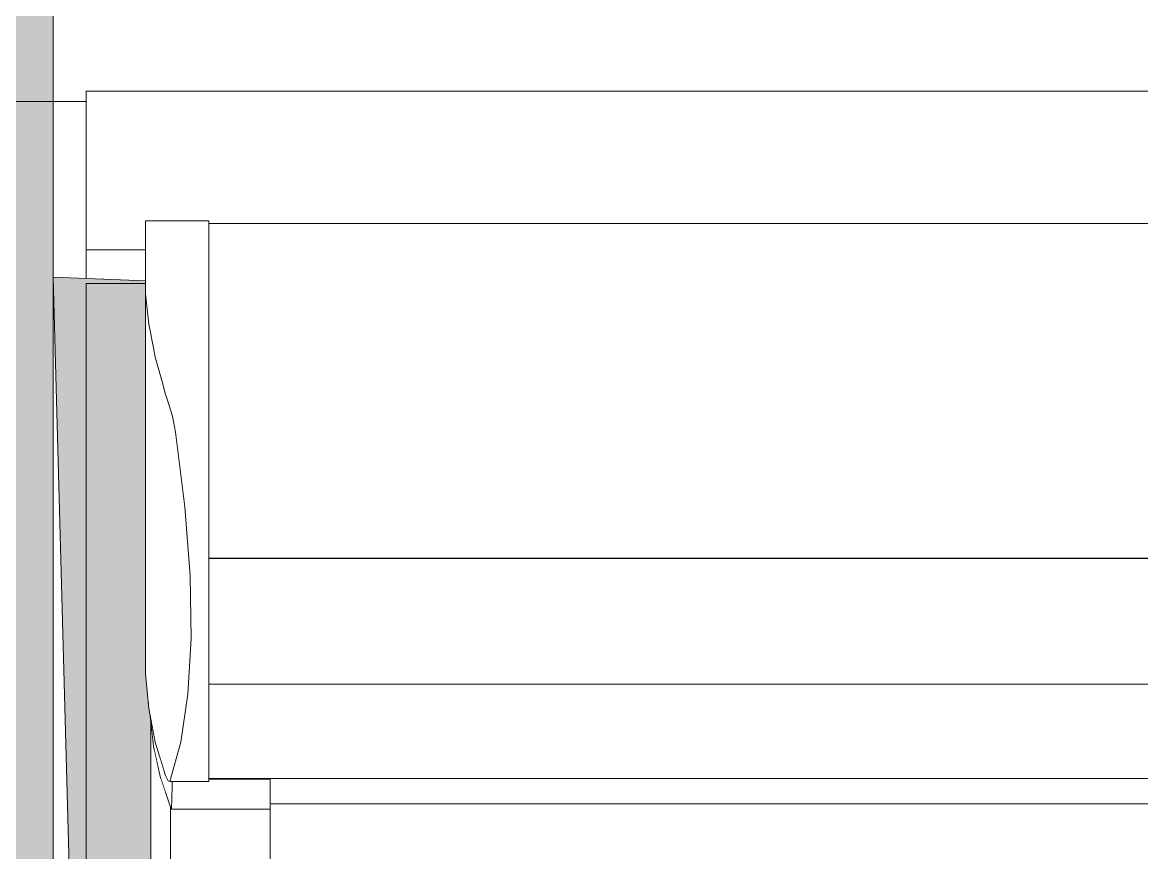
# Model space of a CAD drawing. Header units: metres. Extents: x -3 to 171, y -23 to 41.
# Drawn here: x 3.4197 to 3.8724, y -14.4581 to -14.1224 of the extents above; entities that cross this region are included whole.
import ezdxf

# ---------------------------------------------------------------- set-up
doc = ezdxf.new("R2010")
doc.units = ezdxf.units.M
doc.header["$MEASUREMENT"] = 0
doc.linetypes.add('Wipeout_Contour', pattern=[1, 0, -1])
for name, color, linetype in [('5._2.DG PP STG1_1_310 Dachkonstruktion massiv', 7, 'Continuous'), ('5._2.DG PP STG1_1_325 Dachfenster', 7, 'Continuous'), ('5._2.DG PP STG1_1_330 Dachaufbau', 7, 'Continuous')]:
    doc.layers.add(name, color=color, linetype=linetype)

msp = doc.modelspace()

# ---------------------------------------------------------------- hatches: boundary and pattern name
at = {"layer": '5._2.DG PP STG1_1_330 Dachaufbau', "linetype": 'Continuous', "lineweight": 0, "true_color": 0x000000}
msp.add_hatch(color=18, dxfattribs=at).paths.add_polyline_path([(6.26, -13.58499), (3.315, -13.58499), (3.315, -12.93), (0.04741, -12.93), (0.05526, -15.07), (1.01714, -15.07), (1.01714, -14.22801), (2.76714, -14.22801), (2.76714, -15.07), (3.44551, -15.07), (3.44551, -14.22801), (5.19551, -14.22801), (5.19551, -15.07), (6.26, -15.07)])

# ---------------------------------------------------------------- linework, layer by layer
at = {"layer": '5._2.DG PP STG1_1_310 Dachkonstruktion massiv', "color": 7, "linetype": 'Continuous', "lineweight": 18, "ltscale": 1000, "flags": 128}
msp.add_lwpolyline([(5.15728, -14.15444), (3.40728, -14.15444)], dxfattribs=at)
at = {"layer": '5._2.DG PP STG1_1_330 Dachaufbau', "color": 7, "linetype": 'Continuous', "lineweight": 18, "ltscale": 1000, "flags": 128}
for points in [[(3.44551, -14.22801), (3.44551, -15.07)], [(5.19551, -14.22801), (3.44551, -14.22801)]]:
    msp.add_lwpolyline(points, dxfattribs=at)

# ---------------------------------------------------------------- next in the draw order: wipeouts: each hides what was drawn before it
at = {"color": 254, "linetype": 'Wipeout_Contour', "lineweight": 0, "ltscale": 61.04031}
msp.add_wipeout([(3.43214, -14.84386), (3.44551, -14.84386), (3.44551, -14.71717), (3.43214, -14.2255)], dxfattribs=at).dxf.layer = '5._2.DG PP STG1_1_325 Dachfenster'
at = {"color": 254, "linetype": 'Wipeout_Contour', "lineweight": 0, "ltscale": 58.984916}
msp.add_wipeout([(3.48753, -14.34615), (3.49514, -14.34615), (3.49514, -14.31829), (3.48545, -14.31829)], dxfattribs=at).dxf.layer = '5._2.DG PP STG1_1_325 Dachfenster'
at = {"color": 254, "linetype": 'Wipeout_Contour', "lineweight": 0, "ltscale": 59.307642}
msp.add_wipeout([(3.48379, -14.4134), (3.47929, -14.42938), (3.49514, -14.42938), (3.49514, -14.4134)], dxfattribs=at).dxf.layer = '5._2.DG PP STG1_1_325 Dachfenster'

# ---------------------------------------------------------------- next in the draw order: wipeouts: each hides what was drawn before it
at = {"color": 254, "linetype": 'Wipeout_Contour', "lineweight": 0, "ltscale": 58.431962}
msp.add_wipeout([(3.43214, -14.15444), (3.43214, -14.2255), (3.44551, -14.22601), (3.44551, -14.15444)], dxfattribs=at).dxf.layer = '5._2.DG PP STG1_1_325 Dachfenster'
at = {"color": 254, "linetype": 'Wipeout_Contour', "lineweight": 0, "ltscale": 59.248187}
msp.add_wipeout([(3.48668, -14.39403), (3.48379, -14.4134), (3.49514, -14.4134), (3.49514, -14.39403)], dxfattribs=at).dxf.layer = '5._2.DG PP STG1_1_325 Dachfenster'

# ---------------------------------------------------------------- next in the draw order: hatches: boundary and pattern name
at = {"layer": '5._2.DG PP STG1_1_325 Dachfenster', "linetype": 'Continuous', "lineweight": 0, "true_color": 0x000000}
msp.add_hatch(color=18, dxfattribs=at).paths.add_polyline_path([(3.43214, -14.2255), (3.44551, -14.71717), (3.44551, -14.84385), (3.47164, -14.84385), (3.47164, -14.40484), (3.47144, -14.40295), (3.47084, -14.39979), (3.46954, -14.38588), (3.46954, -14.37759), (3.46954, -14.36991), (3.46951, -14.29682), (3.46951, -14.28642), (3.46951, -14.28437), (3.46951, -14.22694)])

# ---------------------------------------------------------------- next in the draw order: wipeouts: each hides what was drawn before it
at = {"color": 254, "linetype": 'Wipeout_Contour', "lineweight": 0, "ltscale": 88.478066}
msp.add_wipeout([(5.15728, -13.5322), (3.43214, -13.5322), (3.43214, -14.15444), (3.44551, -14.15444), (3.44551, -14.15023), (5.15728, -14.15023)], dxfattribs=at).dxf.layer = '5._2.DG PP STG1_1_325 Dachfenster'
at = {"color": 254, "linetype": 'Wipeout_Contour', "lineweight": 0, "ltscale": 59.195118}
msp.add_wipeout([(3.48796, -14.37154), (3.48668, -14.39403), (3.49514, -14.39403), (3.49514, -14.37154)], dxfattribs=at).dxf.layer = '5._2.DG PP STG1_1_325 Dachfenster'

# ---------------------------------------------------------------- next in the draw order: linework, layer by layer
at = {"layer": '5._2.DG PP STG1_1_325 Dachfenster', "color": 7, "linetype": 'Continuous', "lineweight": 13, "ltscale": 1000, "true_color": 0xf4f4f4, "flags": 128}
for points in [[(3.43214, -13.5322), (3.43214, -14.15444)], [(3.43214, -14.84386), (3.43214, -14.15444)]]:
    msp.add_lwpolyline(points, dxfattribs=at)

# ---------------------------------------------------------------- next in the draw order: wipeouts: each hides what was drawn before it
at = {"color": 254, "linetype": 'Wipeout_Contour', "lineweight": 0, "ltscale": 270.380338}
msp.add_wipeout([(3.44551, -14.15023), (3.44551, -14.22601), (3.46951, -14.22694), (3.46951, -14.20473), (3.46951, -14.20261), (3.49514, -14.20261), (3.49514, -14.20381), (4.29914, -14.20381), (4.29914, -14.20261), (4.32514, -14.20261), (4.32514, -14.20381), (5.12914, -14.20381), (5.12914, -14.20261), (5.15478, -14.20261), (5.15478, -14.20473), (5.15478, -14.22801), (5.19214, -14.22801), (5.19214, -14.15023)], dxfattribs=at).dxf.layer = '5._2.DG PP STG1_1_325 Dachfenster'
at = {"color": 254, "linetype": 'Wipeout_Contour', "lineweight": 0, "ltscale": 73.115976}
msp.add_wipeout([(3.46954, -14.23224), (3.46954, -14.38588), (3.47084, -14.39979), (3.47084, -14.24443), (3.47049, -14.24087)], dxfattribs=at).dxf.layer = '5._2.DG PP STG1_1_325 Dachfenster'
at = {"color": 254, "linetype": 'Wipeout_Contour', "lineweight": 0, "ltscale": 59.128905}
msp.add_wipeout([(3.49514, -14.34615), (3.48753, -14.34615), (3.48796, -14.37154), (3.49514, -14.37154)], dxfattribs=at).dxf.layer = '5._2.DG PP STG1_1_325 Dachfenster'
at = {"color": 254, "linetype": 'Wipeout_Contour', "lineweight": 0, "ltscale": 59.745324}
msp.add_wipeout([(3.49514, -14.39084), (3.49514, -14.41206), (4.29914, -14.41206), (4.29914, -14.39084)], dxfattribs=at).dxf.layer = '5._2.DG PP STG1_1_325 Dachfenster'

# ---------------------------------------------------------------- next in the draw order: linework, layer by layer
at = {"layer": '5._2.DG PP STG1_1_325 Dachfenster', "color": 7, "linetype": 'Continuous', "lineweight": 13, "ltscale": 1000, "true_color": 0xf4f4f4, "flags": 128}
for points in [[(3.44551, -14.22601), (3.44551, -14.15023)], [(3.44551, -14.15023), (5.19214, -14.15023)], [(3.44551, -14.15444), (3.43214, -14.15444)], [(3.44551, -14.84385), (3.44551, -14.71717), (3.43214, -14.2255)], [(3.43214, -14.2255), (3.46951, -14.22694)], [(3.46951, -14.22801), (3.44551, -14.22801)]]:
    msp.add_lwpolyline(points, dxfattribs=at)

# ---------------------------------------------------------------- next in the draw order: wipeouts: each hides what was drawn before it
at = {"color": 254, "linetype": 'Wipeout_Contour', "lineweight": 0, "ltscale": 58.542115}
msp.add_wipeout([(3.46951, -14.20261), (3.46952, -14.20997), (3.49514, -14.20997), (3.49514, -14.20261)], dxfattribs=at).dxf.layer = '5._2.DG PP STG1_1_325 Dachfenster'
at = {"color": 254, "linetype": 'Wipeout_Contour', "lineweight": 0, "ltscale": 73.194466}
msp.add_wipeout([(3.47276, -14.25402), (3.47084, -14.24443), (3.47084, -14.39979), (3.47344, -14.41344), (3.47344, -14.2578)], dxfattribs=at).dxf.layer = '5._2.DG PP STG1_1_325 Dachfenster'
at = {"color": 254, "linetype": 'Wipeout_Contour', "lineweight": 0, "ltscale": 177.693144}
msp.add_wipeout([(3.47754, -14.42693), (3.47865, -14.4291), (3.47929, -14.42938), (3.48379, -14.4134), (3.48668, -14.39403), (3.48796, -14.37154), (3.48753, -14.34615), (3.48545, -14.31829), (3.48171, -14.28817), (3.48039, -14.2816), (3.47831, -14.27474), (3.47754, -14.27283)], dxfattribs=at).dxf.layer = '5._2.DG PP STG1_1_325 Dachfenster'
at = {"color": 254, "linetype": 'Wipeout_Contour', "lineweight": 0, "ltscale": 59.702442}
msp.add_wipeout([(3.49514, -14.39), (3.49514, -14.39084), (4.29914, -14.39084), (4.29914, -14.39)], dxfattribs=at).dxf.layer = '5._2.DG PP STG1_1_325 Dachfenster'

# ---------------------------------------------------------------- next in the draw order: linework, layer by layer
at = {"layer": '5._2.DG PP STG1_1_325 Dachfenster', "color": 7, "linetype": 'Continuous', "lineweight": 13, "ltscale": 1000, "flags": 128}
for points in [[(3.46951, -14.20473), (3.46951, -14.20261)], [(3.46951, -14.29623), (3.46954, -14.36991)], [(3.46954, -14.38455), (3.46954, -14.36991)]]:
    msp.add_lwpolyline(points, dxfattribs=at)

# ---------------------------------------------------------------- next in the draw order: wipeouts: each hides what was drawn before it
at = {"color": 254, "linetype": 'Wipeout_Contour', "lineweight": 0, "ltscale": 58.610535}
msp.add_wipeout([(3.46953, -14.21873), (3.46954, -14.22906), (3.49514, -14.22906), (3.49514, -14.21873)], dxfattribs=at).dxf.layer = '5._2.DG PP STG1_1_325 Dachfenster'
at = {"color": 254, "linetype": 'Wipeout_Contour', "lineweight": 0, "ltscale": 73.283353}
msp.add_wipeout([(3.47344, -14.41344), (3.47754, -14.42693), (3.47754, -14.27283), (3.47643, -14.26816), (3.47344, -14.2578)], dxfattribs=at).dxf.layer = '5._2.DG PP STG1_1_325 Dachfenster'
at = {"color": 254, "linetype": 'Wipeout_Contour', "lineweight": 0, "ltscale": 58.855345}
msp.add_wipeout([(3.48171, -14.28817), (3.48545, -14.31829), (3.49514, -14.31829), (3.49514, -14.28817)], dxfattribs=at).dxf.layer = '5._2.DG PP STG1_1_325 Dachfenster'
at = {"color": 254, "linetype": 'Wipeout_Contour', "lineweight": 0, "ltscale": 59.655932}
msp.add_wipeout([(4.29914, -14.36652), (3.49514, -14.36652), (3.49514, -14.39), (4.29914, -14.39)], dxfattribs=at).dxf.layer = '5._2.DG PP STG1_1_325 Dachfenster'

# ---------------------------------------------------------------- next in the draw order: linework, layer by layer
at = {"layer": '5._2.DG PP STG1_1_325 Dachfenster', "color": 7, "linetype": 'Continuous', "lineweight": 13, "ltscale": 1000, "flags": 128}
msp.add_lwpolyline([(3.49514, -14.39), (4.29914, -14.39)], dxfattribs=at)

# ---------------------------------------------------------------- next in the draw order: wipeouts: each hides what was drawn before it
at = {"color": 254, "linetype": 'Wipeout_Contour', "lineweight": 0, "ltscale": 58.573442}
msp.add_wipeout([(3.46952, -14.20997), (3.46953, -14.21873), (3.49514, -14.21873), (3.49514, -14.20997)], dxfattribs=at).dxf.layer = '5._2.DG PP STG1_1_325 Dachfenster'
at = {"color": 254, "linetype": 'Wipeout_Contour', "lineweight": 0, "ltscale": 73.197684}
msp.add_wipeout([(3.46954, -14.22906), (3.46954, -14.23224), (3.47049, -14.24087), (3.49514, -14.24087), (3.49514, -14.22906)], dxfattribs=at).dxf.layer = '5._2.DG PP STG1_1_325 Dachfenster'
at = {"color": 254, "linetype": 'Wipeout_Contour', "lineweight": 0, "ltscale": 58.829659}
msp.add_wipeout([(3.48039, -14.2816), (3.48171, -14.28817), (3.49514, -14.28817), (3.49514, -14.2816)], dxfattribs=at).dxf.layer = '5._2.DG PP STG1_1_325 Dachfenster'
at = {"color": 254, "linetype": 'Wipeout_Contour', "lineweight": 0, "ltscale": 44.436603}
msp.add_wipeout([(3.47274, -14.40977), (3.47144, -14.40294), (3.47274, -14.4152)], dxfattribs=at).dxf.layer = '5._2.DG PP STG1_1_325 Dachfenster'
at = {"color": 254, "linetype": 'Wipeout_Contour', "lineweight": 0, "ltscale": 88.721499}
msp.add_wipeout([(3.47544, -14.42002), (3.47544, -14.42737), (3.47944, -14.43932), (3.47944, -14.42938), (3.47865, -14.4291), (3.47754, -14.42693)], dxfattribs=at).dxf.layer = '5._2.DG PP STG1_1_325 Dachfenster'

# ---------------------------------------------------------------- next in the draw order: linework, layer by layer
at = {"layer": '5._2.DG PP STG1_1_325 Dachfenster', "color": 7, "linetype": 'Continuous', "lineweight": 13, "ltscale": 1000, "flags": 128}
msp.add_lwpolyline([(3.46951, -14.21437), (3.44551, -14.21437)], dxfattribs=at)

# ---------------------------------------------------------------- next in the draw order: wipeouts: each hides what was drawn before it
at = {"color": 254, "linetype": 'Wipeout_Contour', "lineweight": 0, "ltscale": 58.997788}
msp.add_wipeout([(3.49514, -14.20381), (3.49514, -14.21131), (4.29914, -14.21131), (4.29914, -14.20381)], dxfattribs=at).dxf.layer = '5._2.DG PP STG1_1_325 Dachfenster'
at = {"color": 254, "linetype": 'Wipeout_Contour', "lineweight": 0, "ltscale": 73.242631}
msp.add_wipeout([(3.47084, -14.24443), (3.47276, -14.25402), (3.49514, -14.25402), (3.49514, -14.24087), (3.47049, -14.24087)], dxfattribs=at).dxf.layer = '5._2.DG PP STG1_1_325 Dachfenster'
at = {"color": 254, "linetype": 'Wipeout_Contour', "lineweight": 0, "ltscale": 58.794056}
msp.add_wipeout([(3.47831, -14.27474), (3.48039, -14.2816), (3.49514, -14.2816), (3.49514, -14.27474)], dxfattribs=at).dxf.layer = '5._2.DG PP STG1_1_325 Dachfenster'
at = {"color": 254, "linetype": 'Wipeout_Contour', "lineweight": 0, "ltscale": 59.363965}
msp.add_wipeout([(4.29914, -14.28761), (3.49514, -14.28761), (3.49514, -14.31738), (4.29914, -14.31738)], dxfattribs=at).dxf.layer = '5._2.DG PP STG1_1_325 Dachfenster'
at = {"color": 254, "linetype": 'Wipeout_Contour', "lineweight": 0, "ltscale": 73.862606}
msp.add_wipeout([(3.47274, -14.4152), (3.47544, -14.42737), (3.47544, -14.42002), (3.47344, -14.41344), (3.47274, -14.40977)], dxfattribs=at).dxf.layer = '5._2.DG PP STG1_1_325 Dachfenster'
at = {"color": 254, "linetype": 'Wipeout_Contour', "lineweight": 0, "ltscale": 59.448922}
msp.add_wipeout([(3.47998, -14.44058), (3.51994, -14.44058), (3.51994, -14.43142), (3.48034, -14.43142)], dxfattribs=at).dxf.layer = '5._2.DG PP STG1_1_325 Dachfenster'

# ---------------------------------------------------------------- next in the draw order: linework, layer by layer
at = {"layer": '5._2.DG PP STG1_1_325 Dachfenster', "color": 7, "linetype": 'Continuous', "lineweight": 13, "ltscale": 1000, "flags": 128}
for points in [[(3.46951, -14.20261), (3.49514, -14.20261)], [(3.46951, -14.29623), (3.46951, -14.20473)], [(3.49514, -14.20381), (4.29914, -14.20381)]]:
    msp.add_lwpolyline(points, dxfattribs=at)

# ---------------------------------------------------------------- next in the draw order: wipeouts: each hides what was drawn before it
at = {"color": 254, "linetype": 'Wipeout_Contour', "lineweight": 0, "ltscale": 59.029}
msp.add_wipeout([(3.49514, -14.21131), (3.49514, -14.22001), (4.29914, -14.22001), (4.29914, -14.21131)], dxfattribs=at).dxf.layer = '5._2.DG PP STG1_1_325 Dachfenster'
at = {"color": 254, "linetype": 'Wipeout_Contour', "lineweight": 0, "ltscale": 73.284148}
msp.add_wipeout([(3.47276, -14.25402), (3.47344, -14.2578), (3.47643, -14.26816), (3.49514, -14.26816), (3.49514, -14.25402)], dxfattribs=at).dxf.layer = '5._2.DG PP STG1_1_325 Dachfenster'
at = {"color": 254, "linetype": 'Wipeout_Contour', "lineweight": 0, "ltscale": 59.463035}
msp.add_wipeout([(3.49514, -14.31738), (3.49514, -14.33908), (4.29914, -14.33908), (4.29914, -14.31738)], dxfattribs=at).dxf.layer = '5._2.DG PP STG1_1_325 Dachfenster'
at = {"color": 254, "linetype": 'Wipeout_Contour', "lineweight": 0, "ltscale": 74.722305}
msp.add_wipeout([(3.47164, -14.40484), (3.47164, -14.97514), (3.47294, -14.98739), (3.47294, -14.4161), (3.47274, -14.4152)], dxfattribs=at).dxf.layer = '5._2.DG PP STG1_1_325 Dachfenster'
at = {"color": 254, "linetype": 'Wipeout_Contour', "lineweight": 0, "ltscale": 73.855264}
msp.add_wipeout([(3.47944, -14.43932), (3.47989, -14.4405), (3.48034, -14.43142), (3.48034, -14.42938), (3.47944, -14.42938)], dxfattribs=at).dxf.layer = '5._2.DG PP STG1_1_325 Dachfenster'

# ---------------------------------------------------------------- next in the draw order: wipeouts: each hides what was drawn before it
at = {"color": 254, "linetype": 'Wipeout_Contour', "lineweight": 0, "ltscale": 59.065532}
msp.add_wipeout([(4.29914, -14.22001), (3.49514, -14.22001), (3.49514, -14.23026), (4.29914, -14.23026)], dxfattribs=at).dxf.layer = '5._2.DG PP STG1_1_325 Dachfenster'
at = {"color": 254, "linetype": 'Wipeout_Contour', "lineweight": 0, "ltscale": 73.7761}
msp.add_wipeout([(3.47643, -14.26816), (3.47754, -14.27283), (3.47831, -14.27474), (3.49514, -14.27474), (3.49514, -14.26816)], dxfattribs=at).dxf.layer = '5._2.DG PP STG1_1_325 Dachfenster'
at = {"color": 254, "linetype": 'Wipeout_Contour', "lineweight": 0, "ltscale": 59.559883}
msp.add_wipeout([(3.49514, -14.36652), (4.29914, -14.36652), (4.29914, -14.34014), (3.49514, -14.34014)], dxfattribs=at).dxf.layer = '5._2.DG PP STG1_1_325 Dachfenster'
at = {"color": 254, "linetype": 'Wipeout_Contour', "lineweight": 0, "ltscale": 74.768251}
msp.add_wipeout([(3.47294, -14.4161), (3.47294, -14.98739), (3.47564, -14.99956), (3.47564, -14.42797), (3.47544, -14.42737)], dxfattribs=at).dxf.layer = '5._2.DG PP STG1_1_325 Dachfenster'
at = {"color": 254, "linetype": 'Wipeout_Contour', "lineweight": 0, "ltscale": 88.812028}
msp.add_wipeout([(3.49514, -14.42938), (3.48034, -14.42938), (3.48034, -14.43142), (3.51994, -14.43142), (3.51994, -14.42846), (3.49514, -14.42846)], dxfattribs=at).dxf.layer = '5._2.DG PP STG1_1_325 Dachfenster'

# ---------------------------------------------------------------- next in the draw order: linework, layer by layer
at = {"layer": '5._2.DG PP STG1_1_325 Dachfenster', "color": 7, "linetype": 'Continuous', "lineweight": 13, "ltscale": 1000, "flags": 128}
msp.add_lwpolyline([(3.47164, -14.97514), (3.47164, -14.40484)], dxfattribs=at)

# ---------------------------------------------------------------- next in the draw order: wipeouts: each hides what was drawn before it
at = {"color": 254, "linetype": 'Wipeout_Contour', "lineweight": 0, "ltscale": 59.107922}
msp.add_wipeout([(3.49514, -14.23026), (3.49514, -14.242), (4.29914, -14.242), (4.29914, -14.23026)], dxfattribs=at).dxf.layer = '5._2.DG PP STG1_1_325 Dachfenster'
at = {"color": 254, "linetype": 'Wipeout_Contour', "lineweight": 0, "ltscale": 59.207547}
msp.add_wipeout([(3.49514, -14.25494), (3.49514, -14.26901), (4.29914, -14.26901), (4.29914, -14.25494)], dxfattribs=at).dxf.layer = '5._2.DG PP STG1_1_325 Dachfenster'
at = {"color": 254, "linetype": 'Wipeout_Contour', "lineweight": 0, "ltscale": 59.506421}
msp.add_wipeout([(3.49514, -14.3393), (3.49514, -14.33986), (4.29914, -14.33986), (4.29914, -14.3393)], dxfattribs=at).dxf.layer = '5._2.DG PP STG1_1_325 Dachfenster'
at = {"color": 254, "linetype": 'Wipeout_Contour', "lineweight": 0, "ltscale": 74.825822}
msp.add_wipeout([(3.47564, -14.42797), (3.47564, -14.99956), (3.47964, -15.01151), (3.47964, -14.43984), (3.47944, -14.43932)], dxfattribs=at).dxf.layer = '5._2.DG PP STG1_1_325 Dachfenster'
at = {"color": 254, "linetype": 'Wipeout_Contour', "lineweight": 0, "ltscale": 43.974566}
msp.add_wipeout([(3.51994, -14.42818), (3.49514, -14.42818), (3.51994, -14.42846)], dxfattribs=at).dxf.layer = '5._2.DG PP STG1_1_325 Dachfenster'
at = {"color": 254, "linetype": 'Wipeout_Contour', "lineweight": 0, "ltscale": 59.866564}
msp.add_wipeout([(3.51994, -14.43497), (4.27434, -14.43497), (4.27434, -14.43265), (3.51994, -14.43265)], dxfattribs=at).dxf.layer = '5._2.DG PP STG1_1_325 Dachfenster'

# ---------------------------------------------------------------- next in the draw order: linework, layer by layer
at = {"layer": '5._2.DG PP STG1_1_325 Dachfenster', "color": 7, "linetype": 'Continuous', "lineweight": 13, "ltscale": 1000, "flags": 128}
for points in [[(3.47929, -14.42938), (3.48379, -14.4134), (3.48668, -14.39403), (3.48796, -14.37154), (3.48753, -14.34615), (3.48545, -14.31829), (3.48171, -14.28817), (3.48039, -14.2816), (3.47831, -14.27474), (3.47754, -14.27283), (3.47643, -14.26816), (3.47344, -14.2578), (3.47276, -14.25402), (3.47084, -14.24443), (3.47049, -14.24087), (3.46954, -14.23224), (3.46954, -14.22906), (3.46953, -14.21873), (3.46952, -14.20997), (3.46951, -14.20261)], [(3.47865, -14.4291), (3.47754, -14.42693), (3.47344, -14.41344), (3.47084, -14.39979), (3.46954, -14.38588), (3.46954, -14.38455)], [(3.47865, -14.4291), (3.47929, -14.42938)]]:
    msp.add_lwpolyline(points, dxfattribs=at)

# ---------------------------------------------------------------- next in the draw order: wipeouts: each hides what was drawn before it
at = {"color": 254, "linetype": 'Wipeout_Contour', "lineweight": 0, "ltscale": 59.155485}
msp.add_wipeout([(4.29914, -14.242), (3.49514, -14.242), (3.49514, -14.25494), (4.29914, -14.25494)], dxfattribs=at).dxf.layer = '5._2.DG PP STG1_1_325 Dachfenster'
at = {"color": 254, "linetype": 'Wipeout_Contour', "lineweight": 0, "ltscale": 59.246238}
msp.add_wipeout([(3.49514, -14.27509), (4.29914, -14.27509), (4.29914, -14.26901), (3.49514, -14.26901)], dxfattribs=at).dxf.layer = '5._2.DG PP STG1_1_325 Dachfenster'
at = {"color": 254, "linetype": 'Wipeout_Contour', "lineweight": 0, "ltscale": 45.153824}
msp.add_wipeout([(3.49514, -14.3393), (4.29914, -14.3393), (3.49514, -14.33908)], dxfattribs=at).dxf.layer = '5._2.DG PP STG1_1_325 Dachfenster'
at = {"color": 254, "linetype": 'Wipeout_Contour', "lineweight": 0, "ltscale": 59.817225}
msp.add_wipeout([(3.49514, -14.41206), (3.49514, -14.42818), (4.29914, -14.42818), (4.29914, -14.41206)], dxfattribs=at).dxf.layer = '5._2.DG PP STG1_1_325 Dachfenster'
at = {"color": 254, "linetype": 'Wipeout_Contour', "lineweight": 0, "ltscale": 75.018013}
msp.add_wipeout([(3.47964, -14.43984), (3.47964, -15.01151), (3.48144, -15.01247), (3.48144, -14.44058), (3.47998, -14.44058)], dxfattribs=at).dxf.layer = '5._2.DG PP STG1_1_325 Dachfenster'

# ---------------------------------------------------------------- next in the draw order: linework, layer by layer
at = {"layer": '5._2.DG PP STG1_1_325 Dachfenster', "color": 7, "linetype": 'Continuous', "lineweight": 13, "ltscale": 1000, "flags": 128}
msp.add_lwpolyline([(3.47929, -14.42938), (3.49514, -14.42938)], dxfattribs=at)

# ---------------------------------------------------------------- next in the draw order: wipeouts: each hides what was drawn before it
at = {"color": 254, "linetype": 'Wipeout_Contour', "lineweight": 0, "ltscale": 59.270361}
msp.add_wipeout([(4.29914, -14.27509), (3.49514, -14.27509), (3.49514, -14.28152), (4.29914, -14.28152)], dxfattribs=at).dxf.layer = '5._2.DG PP STG1_1_325 Dachfenster'
at = {"color": 254, "linetype": 'Wipeout_Contour', "lineweight": 0, "ltscale": 45.156209}
msp.add_wipeout([(3.49514, -14.34014), (4.29914, -14.34014), (3.49514, -14.33986)], dxfattribs=at).dxf.layer = '5._2.DG PP STG1_1_325 Dachfenster'
at = {"color": 254, "linetype": 'Wipeout_Contour', "lineweight": 0, "ltscale": 59.856796}
msp.add_wipeout([(3.51994, -14.4299), (3.51994, -14.43265), (4.27434, -14.43265), (4.27434, -14.4299)], dxfattribs=at).dxf.layer = '5._2.DG PP STG1_1_325 Dachfenster'
at = {"color": 254, "linetype": 'Wipeout_Contour', "lineweight": 0, "ltscale": 60.589515}
msp.add_wipeout([(3.48144, -14.44058), (3.48144, -15.01247), (3.51824, -15.01247), (3.51824, -14.44058)], dxfattribs=at).dxf.layer = '5._2.DG PP STG1_1_325 Dachfenster'

# ---------------------------------------------------------------- next in the draw order: linework, layer by layer
at = {"layer": '5._2.DG PP STG1_1_325 Dachfenster', "color": 7, "linetype": 'Continuous', "lineweight": 13, "ltscale": 1000, "flags": 128}
for points in [[(3.49514, -14.33908), (4.29914, -14.33908)], [(3.47144, -14.40295), (3.47274, -14.4152), (3.47544, -14.42737), (3.47944, -14.43932), (3.47989, -14.4405)], [(3.47998, -14.44058), (3.48034, -14.43142), (3.48034, -14.42938)], [(3.47964, -15.01151), (3.47964, -14.43984)]]:
    msp.add_lwpolyline(points, dxfattribs=at)

# ---------------------------------------------------------------- next in the draw order: wipeouts: each hides what was drawn before it
at = {"color": 254, "linetype": 'Wipeout_Contour', "lineweight": 0, "ltscale": 59.294472}
msp.add_wipeout([(3.49514, -14.28152), (3.49514, -14.28761), (4.29914, -14.28761), (4.29914, -14.28152)], dxfattribs=at).dxf.layer = '5._2.DG PP STG1_1_325 Dachfenster'
at = {"color": 254, "linetype": 'Wipeout_Contour', "lineweight": 0, "ltscale": 59.84816}
msp.add_wipeout([(3.51994, -14.4299), (4.27434, -14.4299), (4.27434, -14.42818), (3.51994, -14.42818)], dxfattribs=at).dxf.layer = '5._2.DG PP STG1_1_325 Dachfenster'
at = {"color": 254, "linetype": 'Wipeout_Contour', "lineweight": 0, "ltscale": 60.603457}
msp.add_wipeout([(3.51824, -14.44058), (3.51824, -15.01247), (3.51994, -15.01121), (3.51994, -14.44058)], dxfattribs=at).dxf.layer = '5._2.DG PP STG1_1_325 Dachfenster'

# ---------------------------------------------------------------- next in the draw order: linework, layer by layer
at = {"layer": '5._2.DG PP STG1_1_325 Dachfenster', "color": 7, "linetype": 'Continuous', "lineweight": 13, "ltscale": 1000, "flags": 128}
for points in [[(3.49514, -14.20261), (3.49514, -14.20997), (3.49514, -14.21873), (3.49514, -14.22906), (3.49514, -14.24087), (3.49514, -14.25402), (3.49514, -14.26816), (3.49514, -14.27474), (3.49514, -14.2816), (3.49514, -14.28817), (3.49514, -14.31829), (3.49514, -14.34615), (3.49514, -14.37154), (3.49514, -14.39403), (3.49514, -14.4134), (3.49514, -14.42938)], [(3.49514, -14.42818), (4.29914, -14.42818)], [(3.49514, -14.42846), (3.51994, -14.42846)]]:
    msp.add_lwpolyline(points, dxfattribs=at)

# ---------------------------------------------------------------- next in the draw order: wipeouts: each hides what was drawn before it
at = {"color": 254, "linetype": 'Wipeout_Contour', "lineweight": 0, "ltscale": 59.881469}
msp.add_wipeout([(3.51994, -14.43844), (4.27434, -14.43844), (4.27434, -14.43692), (3.51994, -14.43692)], dxfattribs=at).dxf.layer = '5._2.DG PP STG1_1_325 Dachfenster'
at = {"color": 254, "linetype": 'Wipeout_Contour', "lineweight": 0, "ltscale": 59.954982}
msp.add_wipeout([(3.51994, -14.45535), (3.51994, -14.45811), (4.27434, -14.45811), (4.27434, -14.45535)], dxfattribs=at).dxf.layer = '5._2.DG PP STG1_1_325 Dachfenster'

# ---------------------------------------------------------------- next in the draw order: wipeouts: each hides what was drawn before it
at = {"color": 254, "linetype": 'Wipeout_Contour', "lineweight": 0, "ltscale": 59.874781}
msp.add_wipeout([(3.51994, -14.43692), (4.27434, -14.43692), (4.27434, -14.43497), (3.51994, -14.43497)], dxfattribs=at).dxf.layer = '5._2.DG PP STG1_1_325 Dachfenster'
at = {"color": 254, "linetype": 'Wipeout_Contour', "lineweight": 0, "ltscale": 59.943788}
msp.add_wipeout([(3.51994, -14.4523), (3.51994, -14.45535), (4.27434, -14.45535), (4.27434, -14.4523)], dxfattribs=at).dxf.layer = '5._2.DG PP STG1_1_325 Dachfenster'

# ---------------------------------------------------------------- next in the draw order: wipeouts: each hides what was drawn before it
at = {"color": 254, "linetype": 'Wipeout_Contour', "lineweight": 0, "ltscale": 59.931173}
msp.add_wipeout([(3.51994, -14.44881), (3.51994, -14.4523), (4.27434, -14.4523), (4.27434, -14.44881)], dxfattribs=at).dxf.layer = '5._2.DG PP STG1_1_325 Dachfenster'

# ---------------------------------------------------------------- next in the draw order: wipeouts: each hides what was drawn before it
at = {"color": 254, "linetype": 'Wipeout_Contour', "lineweight": 0, "ltscale": 59.917263}
msp.add_wipeout([(3.51994, -14.44881), (4.27434, -14.44881), (4.27434, -14.44509), (3.51994, -14.44509)], dxfattribs=at).dxf.layer = '5._2.DG PP STG1_1_325 Dachfenster'

# ---------------------------------------------------------------- next in the draw order: wipeouts: each hides what was drawn before it
at = {"color": 254, "linetype": 'Wipeout_Contour', "lineweight": 0, "ltscale": 59.902604}
msp.add_wipeout([(3.51994, -14.44509), (4.27434, -14.44509), (4.27434, -14.44121), (3.51994, -14.44121)], dxfattribs=at).dxf.layer = '5._2.DG PP STG1_1_325 Dachfenster'

# ---------------------------------------------------------------- next in the draw order: wipeouts: each hides what was drawn before it
at = {"color": 254, "linetype": 'Wipeout_Contour', "lineweight": 0, "ltscale": 59.891841}
msp.add_wipeout([(3.51994, -14.44062), (4.27434, -14.44062), (4.27434, -14.44012), (3.51994, -14.44012)], dxfattribs=at).dxf.layer = '5._2.DG PP STG1_1_325 Dachfenster'

# ---------------------------------------------------------------- next in the draw order: wipeouts: each hides what was drawn before it
at = {"color": 254, "linetype": 'Wipeout_Contour', "lineweight": 0, "ltscale": 45.448427}
msp.add_wipeout([(3.51994, -14.44012), (4.27434, -14.44012), (3.51994, -14.43972)], dxfattribs=at).dxf.layer = '5._2.DG PP STG1_1_325 Dachfenster'

# ---------------------------------------------------------------- next in the draw order: wipeouts: each hides what was drawn before it
at = {"color": 254, "linetype": 'Wipeout_Contour', "lineweight": 0, "ltscale": 44.417546}
msp.add_wipeout([(4.27434, -14.43938), (3.51994, -14.43938), (4.27434, -14.43972)], dxfattribs=at).dxf.layer = '5._2.DG PP STG1_1_325 Dachfenster'

# ---------------------------------------------------------------- next in the draw order: wipeouts: each hides what was drawn before it
at = {"color": 254, "linetype": 'Wipeout_Contour', "lineweight": 0, "ltscale": 59.886203}
msp.add_wipeout([(3.51994, -14.43844), (3.51994, -14.43938), (4.27434, -14.43938), (4.27434, -14.43844)], dxfattribs=at).dxf.layer = '5._2.DG PP STG1_1_325 Dachfenster'

# ---------------------------------------------------------------- next in the draw order: linework, layer by layer
at = {"layer": '5._2.DG PP STG1_1_325 Dachfenster', "color": 7, "linetype": 'Continuous', "lineweight": 13, "ltscale": 1000, "flags": 128}
for points in [[(3.51994, -14.42846), (3.51994, -14.43142), (3.51994, -14.44058)], [(3.47998, -14.44058), (3.51994, -14.44058)], [(4.27434, -14.43844), (3.51994, -14.43844)], [(3.51994, -15.01121), (3.51994, -14.44058)]]:
    msp.add_lwpolyline(points, dxfattribs=at)

doc.saveas('drawing.dxf')
